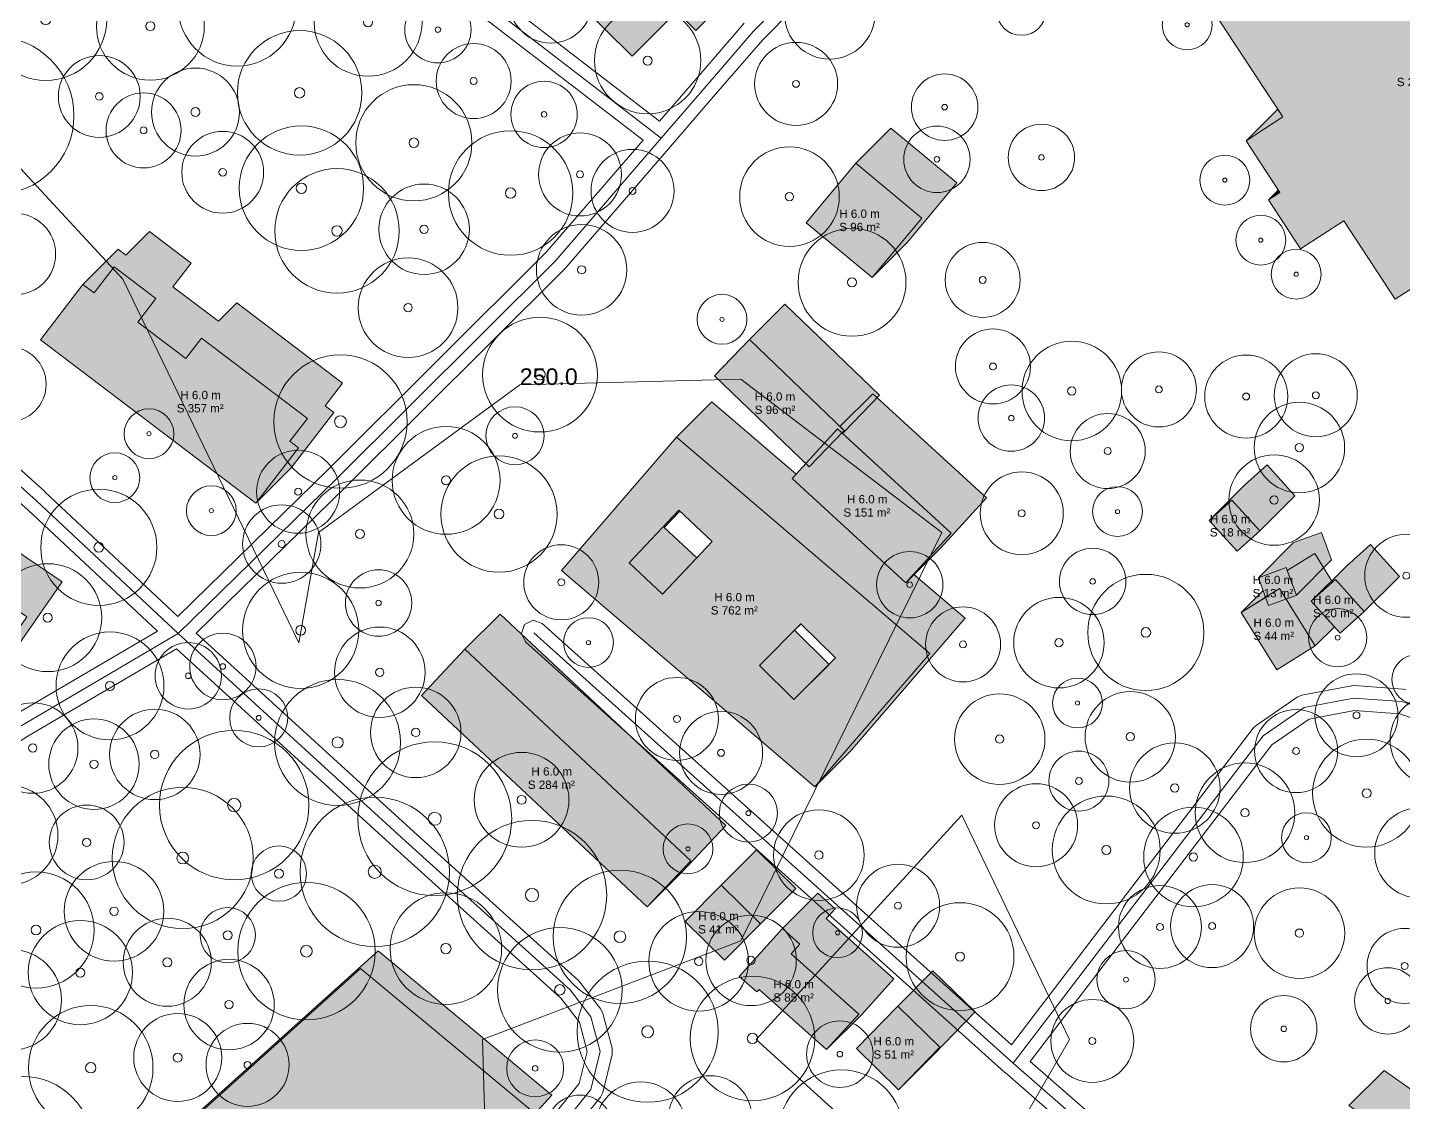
# Model space of a CAD drawing. Header units: metres. Extents: x -7 to 1019, y -7 to 1014.
# Drawn here: x 513.4 to 679.2, y 465.4 to 594.9 of the extents above; entities that cross this region are included whole.
import ezdxf

# ---------------------------------------------------------------- set-up
doc = ezdxf.new("R2010")
doc.units = ezdxf.units.M
doc.header["$MEASUREMENT"] = 0
for name, color, linetype, lineweight, true_color in [('TPX_BUILDING_AREAS_TEXT', 7, 'CONTINUOUS', 0, 0x000000), ('TPX_BUILDING_HEIGHTS_TEXT', 7, 'CONTINUOUS', 0, 0x000000), ('TPX_BUILDINGS', 7, 'CONTINUOUS', 0, 0x000000), ('TPX_BUILDINGS_HATCH', 7, 'CONTINUOUS', 0, 0xf0f0f0), ('TPX_BUILDINGS_SHADOWS_HATCH', 7, 'CONTINUOUS', 0, 0x000000), ('TPX_BUILDINGS_SHADOWS_OUTLINES', 7, 'CONTINUOUS', 0, 0x000000), ('TPX_CONTOUR_LINES_5M', 7, 'CONTINUOUS', 0, 0x969696), ('TPX_CONTOUR_LINES_5M_TEXT', 7, 'CONTINUOUS', 0, 0x000000), ('TPX_ROADS_AXES', 7, 'CONTINUOUS', 0, 0x323232), ('TPX_ROADS_CONTOURS', 7, 'CONTINUOUS', 0, 0x646464), ('TPX_VEGETATION_TREES_INDIVIDUAL', 7, 'CONTINUOUS', 0, 0x136734)]:
    doc.layers.add(name, color=color, linetype=linetype, lineweight=lineweight, true_color=true_color)
doc.styles.add('TPX_TEXTE', font='arial.ttf')

# ---------------------------------------------------------------- blocks, each defined once
blk = doc.blocks.new('TREETR006_CR069')
at = {"layer": 'TPX_VEGETATION_TREES_INDIVIDUAL'}
for radius in [6.91, 0.625]:
    blk.add_circle((0, 0, 0.04), radius, dxfattribs=at)
blk = doc.blocks.new('TREETR005_CR064')
at = {"layer": 'TPX_VEGETATION_TREES_INDIVIDUAL'}
for radius in [6.41, 0.542]:
    blk.add_circle((0, 0, 0.04), radius, dxfattribs=at)
blk = doc.blocks.new('TREETR005_CR060')
at = {"layer": 'TPX_VEGETATION_TREES_INDIVIDUAL'}
for radius in [6, 0.5]:
    blk.add_circle((0, 0, 0.04), radius, dxfattribs=at)
blk = doc.blocks.new('TREETR005_CR049')
at = {"layer": 'TPX_VEGETATION_TREES_INDIVIDUAL'}
for radius in [4.93, 0.458]:
    blk.add_circle((0, 0, 0.04), radius, dxfattribs=at)
blk = doc.blocks.new('TREETR004_CR036')
at = {"layer": 'TPX_VEGETATION_TREES_INDIVIDUAL'}
for radius in [3.61, 0.417]:
    blk.add_circle((0, 0, 0.04), radius, dxfattribs=at)
blk = doc.blocks.new('TREETR006_CR070')
at = {"layer": 'TPX_VEGETATION_TREES_INDIVIDUAL'}
for radius in [7, 0.583]:
    blk.add_circle((0, 0, 0.04), radius, dxfattribs=at)
blk = doc.blocks.new('TREETR003_CR030')
at = {"layer": 'TPX_VEGETATION_TREES_INDIVIDUAL'}
for radius in [3, 0.25]:
    blk.add_circle((0, 0, 0.04), radius, dxfattribs=at)
blk = doc.blocks.new('TREETR004_CR045')
at = {"layer": 'TPX_VEGETATION_TREES_INDIVIDUAL'}
for radius in [4.52, 0.417]:
    blk.add_circle((0, 0, 0.04), radius, dxfattribs=at)
blk = doc.blocks.new('TREETR005_CR057')
at = {"layer": 'TPX_VEGETATION_TREES_INDIVIDUAL'}
for radius in [5.71, 0.542]:
    blk.add_circle((0, 0, 0.04), radius, dxfattribs=at)
blk = doc.blocks.new('TREETR008_CR095')
at = {"layer": 'TPX_VEGETATION_TREES_INDIVIDUAL'}
for radius in [9.5, 0.792]:
    blk.add_circle((0, 0, 0.04), radius, dxfattribs=at)
blk = doc.blocks.new('TREETR004_CR047')
at = {"layer": 'TPX_VEGETATION_TREES_INDIVIDUAL'}
for radius in [4.72, 0.417]:
    blk.add_circle((0, 0, 0.04), radius, dxfattribs=at)
blk = doc.blocks.new('TREETR006_CR074')
at = {"layer": 'TPX_VEGETATION_TREES_INDIVIDUAL'}
for radius in [7.35, 0.625]:
    blk.add_circle((0, 0, 0.04), radius, dxfattribs=at)
blk = doc.blocks.new('TREETR008_CR090')
at = {"layer": 'TPX_VEGETATION_TREES_INDIVIDUAL'}
for radius in [9, 0.792]:
    blk.add_circle((0, 0, 0.04), radius, dxfattribs=at)
blk = doc.blocks.new('TREETR003_CR040')
at = {"layer": 'TPX_VEGETATION_TREES_INDIVIDUAL'}
for radius in [4, 0.333]:
    blk.add_circle((0, 0, 0.04), radius, dxfattribs=at)
blk = doc.blocks.new('TREETR008_CR093')
at = {"layer": 'TPX_VEGETATION_TREES_INDIVIDUAL'}
for radius in [9.27, 0.792]:
    blk.add_circle((0, 0, 0.04), radius, dxfattribs=at)
blk = doc.blocks.new('TREETR004_CR050')
at = {"layer": 'TPX_VEGETATION_TREES_INDIVIDUAL'}
for radius in [5, 0.417]:
    blk.add_circle((0, 0, 0.04), radius, dxfattribs=at)
blk = doc.blocks.new('TREETR006_CR061')
at = {"layer": 'TPX_VEGETATION_TREES_INDIVIDUAL'}
for radius in [6.07, 0.625]:
    blk.add_circle((0, 0, 0.04), radius, dxfattribs=at)
blk = doc.blocks.new('TREETR005_CR063')
at = {"layer": 'TPX_VEGETATION_TREES_INDIVIDUAL'}
for radius in [6.28, 0.542]:
    blk.add_circle((0, 0, 0.04), radius, dxfattribs=at)
blk = doc.blocks.new('TREETR003_CR034')
at = {"layer": 'TPX_VEGETATION_TREES_INDIVIDUAL'}
for radius in [3.43, 0.333]:
    blk.add_circle((0, 0, 0.04), radius, dxfattribs=at)
blk = doc.blocks.new('TREETR005_CR055')
at = {"layer": 'TPX_VEGETATION_TREES_INDIVIDUAL'}
for radius in [5.45, 0.5]:
    blk.add_circle((0, 0, 0.04), radius, dxfattribs=at)
blk = doc.blocks.new('TREETR006_CR075')
at = {"layer": 'TPX_VEGETATION_TREES_INDIVIDUAL'}
for radius in [7.5, 0.625]:
    blk.add_circle((0, 0, 0.04), radius, dxfattribs=at)
blk = doc.blocks.new('TREETR007_CR083')
at = {"layer": 'TPX_VEGETATION_TREES_INDIVIDUAL'}
for radius in [8.28, 0.708]:
    blk.add_circle((0, 0, 0.04), radius, dxfattribs=at)
blk = doc.blocks.new('TREETR007_CR080')
at = {"layer": 'TPX_VEGETATION_TREES_INDIVIDUAL'}
for radius in [8.03, 0.708]:
    blk.add_circle((0, 0, 0.04), radius, dxfattribs=at)
blk = doc.blocks.new('TREETR005_CR045')
at = {"layer": 'TPX_VEGETATION_TREES_INDIVIDUAL'}
for radius in [4.5, 0.5]:
    blk.add_circle((0, 0, 0.04), radius, dxfattribs=at)
blk = doc.blocks.new('TREETR007_CR071')
at = {"layer": 'TPX_VEGETATION_TREES_INDIVIDUAL'}
for radius in [7.09, 0.708]:
    blk.add_circle((0, 0, 0.04), radius, dxfattribs=at)
blk = doc.blocks.new('TREETR005_CR053')
at = {"layer": 'TPX_VEGETATION_TREES_INDIVIDUAL'}
for radius in [5.3, 0.542]:
    blk.add_circle((0, 0, 0.04), radius, dxfattribs=at)
blk = doc.blocks.new('TREETR007_CR076')
at = {"layer": 'TPX_VEGETATION_TREES_INDIVIDUAL'}
for radius in [7.59, 0.667]:
    blk.add_circle((0, 0, 0.04), radius, dxfattribs=at)
blk = doc.blocks.new('TREETR005_CR065')
at = {"layer": 'TPX_VEGETATION_TREES_INDIVIDUAL'}
for radius in [6.5, 0.542]:
    blk.add_circle((0, 0, 0.04), radius, dxfattribs=at)
blk = doc.blocks.new('TREETR005_CR033')
at = {"layer": 'TPX_VEGETATION_TREES_INDIVIDUAL'}
for radius in [3.33, 0.542]:
    blk.add_circle((0, 0, 0.04), radius, dxfattribs=at)
blk = doc.blocks.new('TREETR003_CR035')
at = {"layer": 'TPX_VEGETATION_TREES_INDIVIDUAL'}
for radius in [3.5, 0.292]:
    blk.add_circle((0, 0, 0.04), radius, dxfattribs=at)
blk = doc.blocks.new('TREETR004_CR049')
at = {"layer": 'TPX_VEGETATION_TREES_INDIVIDUAL'}
for radius in [4.89, 0.417]:
    blk.add_circle((0, 0, 0.04), radius, dxfattribs=at)
blk = doc.blocks.new('TREETR006_CR067')
at = {"layer": 'TPX_VEGETATION_TREES_INDIVIDUAL'}
for radius in [6.72, 0.625]:
    blk.add_circle((0, 0, 0.04), radius, dxfattribs=at)
blk = doc.blocks.new('TREETR007_CR085')
at = {"layer": 'TPX_VEGETATION_TREES_INDIVIDUAL'}
for radius in [8.5, 0.708]:
    blk.add_circle((0, 0, 0.04), radius, dxfattribs=at)

msp = doc.modelspace()

# ---------------------------------------------------------------- hatches: boundary and pattern name
at = {"layer": 'TPX_BUILDINGS_HATCH'}
for points in [[(657.15, 608.61), (651.12, 604.68), (660.05, 591.12), (664.62, 584.15), (660.18, 581.27), (664.26, 575.04), (662.89, 574.16), (666.76, 568.26), (671.96, 571.64), (678.17, 562.18), (686.61, 567.67), (696.33, 552.86), (707.1, 559.88), (698.25, 573.46), (704.09, 576.44), (701.51, 581.36), (705.26, 585.68), (701.05, 592.94), (701.16, 593.64), (692.12, 607.4), (689.2, 608.56), (679.25, 622.93), (677.34, 621.69), (673.52, 627.51), (653.87, 614.79), (657.15, 608.61)], [(585.27, 603.59), (579.64, 597.98), (586.22, 591.46), (591.6, 596.83), (593.9, 594.56), (600.35, 600.99), (594.58, 606.73), (590.62, 602.77), (588.8, 604.57), (586.55, 602.32), (585.27, 603.59)], [(613.15, 578.57), (607.2, 571.41), (615.15, 564.81), (621.1, 571.97), (613.15, 578.57)], [(520.04, 563.95), (514.94, 557.29), (540.88, 537.61), (546.01, 544.3), (544.96, 545.09), (547.08, 547.84), (534.33, 557.51), (532.44, 555.05), (526.65, 559.44), (528.83, 562.28), (523.81, 566.1), (521.38, 562.94), (520.04, 563.95)], [(600.36, 557.34), (596.15, 552.95), (607.55, 542), (611.75, 546.38), (600.36, 557.34)], [(610.96, 546.56), (605.48, 540.59), (619.19, 528.03), (624.66, 534.01), (610.96, 546.56)], [(658.47, 537.99), (655.76, 535.55), (659.11, 531.83), (661.83, 534.28), (658.47, 537.99)], [(665.02, 529.86), (661.67, 528.63), (662.89, 525.31), (666.25, 526.53), (665.02, 529.86)], [(664.22, 527.33), (659.58, 524.44), (663.88, 517.53), (668.53, 520.42), (664.22, 527.33)], [(670.95, 528.41), (668.05, 525.8), (671.53, 521.95), (674.42, 524.56), (670.95, 528.41)], [(566.07, 520.02), (560.83, 514.47), (588.04, 489.01), (593.28, 494.56), (566.07, 520.02)], [(596.95, 491.61), (592.6, 487.22), (597.33, 482.58), (601.68, 486.96), (596.95, 491.61)], [(604.33, 486.39), (599.12, 480.62), (601.22, 478.75), (601.5, 479.06), (609.65, 471.8), (613.51, 476.07), (605.36, 483.34), (606.43, 484.52), (604.33, 486.39)], [(532.29, 462.51), (509.34, 439.54), (529.64, 419.16), (533.24, 423.1), (537.42, 419.3), (542.61, 424.41), (538.66, 427.3), (559.14, 447.27), (555.4, 451.53), (565.5, 462.89), (570.15, 459.55), (574.42, 464.18), (553.48, 481.59), (532.29, 462.51)], [(618.21, 477.05), (613.23, 471.92), (618.31, 466.96), (623.3, 472.1), (618.21, 477.05)]]:
    msp.add_hatch(color=256, dxfattribs=at).paths.add_polyline_path(points)
h = msp.add_hatch(color=256, dxfattribs=at)
h.paths.add_polyline_path([(591.55, 545.58), (577.69, 529.51), (608.24, 503.45), (622.08, 519.53), (591.55, 545.58)])
h.paths.add_polyline_path([(585.84, 530.44), (591.82, 536.78), (595.87, 533.01), (589.88, 526.66), (585.84, 530.44)], flags=16)
h.paths.add_polyline_path([(601.54, 518.07), (606.55, 523.09), (610.71, 518.99), (605.71, 513.96), (601.54, 518.07)], flags=16)
at = {"layer": 'TPX_BUILDINGS_SHADOWS_HATCH'}
for points in [[(664, 585.09), (662.02, 588.11), (664, 585.09), (664, 585.09)], [(664, 585.09), (660.18, 581.27), (664.62, 584.15), (664, 585.09)], [(617.39, 582.81), (613.15, 578.57), (621.1, 571.97), (615.15, 564.81), (619.39, 569.05), (625.34, 576.21), (617.39, 582.81)], [(664.07, 575.34), (662.89, 574.16), (664.26, 575.04), (664.07, 575.34)], [(524.28, 568.2), (520.04, 563.95), (521.38, 562.94), (523.81, 566.1), (528.83, 562.28), (526.65, 559.44), (532.44, 555.05), (534.33, 557.51), (547.08, 547.84), (544.96, 545.09), (546.01, 544.3), (540.88, 537.61), (545.12, 541.86), (550.25, 548.54), (549.21, 549.34), (551.32, 552.08), (538.57, 561.75), (536.36, 559.54), (530.89, 563.68), (533.07, 566.53), (528.05, 570.34), (525.21, 567.49), (524.28, 568.2)], [(604.6, 561.58), (600.36, 557.34), (611.75, 546.38), (611.48, 546.09), (611.56, 546.01), (611.79, 546.24), (616, 550.62), (604.6, 561.58)], [(615.2, 550.81), (611.25, 546.86), (611.75, 546.38), (611.48, 546.09), (624.66, 534.01), (619.19, 528.03), (623.43, 532.27), (628.9, 538.25), (615.2, 550.81)], [(492.76, 549.13), (488.52, 544.89), (495.81, 539.91), (493.15, 536.07), (498.52, 532.4), (499.94, 534.46), (503.93, 531.72), (501.94, 528.82), (506.71, 525.55), (508.05, 527.5), (513.28, 523.92), (507.46, 515.5), (511.71, 519.74), (517.52, 528.16), (512.29, 531.74), (510.6, 530.04), (506.18, 533.06), (508.17, 535.97), (504.18, 538.7), (502.38, 536.9), (497.39, 540.32), (500.05, 544.16), (492.76, 549.13)], [(595.8, 549.82), (591.55, 545.58), (622.08, 519.53), (608.24, 503.45), (612.48, 507.7), (626.33, 523.77), (620.13, 529.06), (619.19, 528.03), (605.48, 540.59), (605.98, 541.13), (595.8, 549.82)], [(660, 539.79), (655.76, 535.55), (658.47, 537.99), (661.83, 534.28), (666.07, 538.52), (662.72, 542.23), (660, 539.79)], [(591.82, 536.78), (585.84, 530.44), (589.88, 526.66), (593.99, 531.02), (590.08, 534.69), (591.95, 536.66), (591.82, 536.78)], [(665.91, 532.88), (661.67, 528.63), (665.02, 529.86), (666.25, 526.53), (670.49, 530.78), (669.26, 534.1), (665.91, 532.88)], [(672.29, 530.04), (668.05, 525.8), (670.95, 528.41), (674.42, 524.56), (678.67, 528.81), (675.19, 532.66), (672.29, 530.04)], [(666.25, 526.53), (665, 526.08), (668.53, 520.42), (670.83, 522.72), (668.05, 525.8), (670.62, 528.12), (668.46, 531.57), (665.15, 529.51), (666.25, 526.53)], [(662.24, 527.09), (659.58, 524.44), (662.53, 526.28), (662.24, 527.09)], [(570.32, 524.26), (566.07, 520.02), (593.28, 494.56), (588.04, 489.01), (592.28, 493.25), (597.52, 498.8), (570.32, 524.26)], [(606.55, 523.09), (601.54, 518.07), (605.71, 513.96), (609.94, 518.21), (605.78, 522.31), (606.56, 523.08), (606.55, 523.09)], [(601.19, 495.85), (596.95, 491.61), (601.68, 486.96), (597.33, 482.58), (601.57, 486.82), (605.93, 491.2), (601.19, 495.85)], [(608.57, 490.63), (604.33, 486.39), (606.43, 484.52), (605.36, 483.34), (613.51, 476.07), (609.65, 471.8), (613.89, 476.04), (617.75, 480.31), (609.6, 487.58), (610.67, 488.76), (608.57, 490.63)], [(534.41, 464.63), (532.29, 462.51), (553.48, 481.59), (574.42, 464.18), (570.15, 459.55), (572.27, 461.67), (576.54, 466.31), (555.6, 483.71), (534.41, 464.63)], [(622.46, 481.29), (618.21, 477.05), (623.3, 472.1), (618.31, 466.96), (622.55, 471.21), (627.55, 476.34), (622.46, 481.29)], [(601.5, 479.06), (601.22, 478.75), (601.52, 479.05), (601.5, 479.06)], [(676.81, 469.29), (672.57, 465.05), (685.86, 455.68), (677.33, 443.71), (681.57, 447.95), (690.1, 459.92), (676.81, 469.29)]]:
    msp.add_hatch(color=256, dxfattribs=at).paths.add_polyline_path(points)

# ---------------------------------------------------------------- linework, layer by layer
at = {"layer": 'TPX_BUILDINGS', "elevation": 0.04}
msp.add_lwpolyline([(651.12, 604.68), (660.05, 591.12), (664.62, 584.15), (660.18, 581.27), (664.26, 575.04), (662.89, 574.16), (666.76, 568.26), (671.96, 571.64), (678.17, 562.18), (686.61, 567.67), (696.33, 552.86), (707.1, 559.88), (698.25, 573.46), (704.09, 576.44), (701.51, 581.36), (705.26, 585.68), (701.05, 592.94), (701.16, 593.64), (692.12, 607.4)], dxfattribs=at)
for points in [[(585.27, 603.59), (579.64, 597.98), (586.22, 591.46), (591.6, 596.83), (593.9, 594.56), (600.35, 600.99), (594.58, 606.73), (590.62, 602.77), (588.8, 604.57), (586.55, 602.32)], [(613.15, 578.57), (607.2, 571.41), (615.15, 564.81), (621.1, 571.97)], [(520.04, 563.95), (514.94, 557.29), (540.88, 537.61), (546.01, 544.3), (544.96, 545.09), (547.08, 547.84), (534.33, 557.51), (532.44, 555.05), (526.65, 559.44), (528.83, 562.28), (523.81, 566.1), (521.38, 562.94)], [(600.36, 557.34), (596.15, 552.95), (607.55, 542), (611.75, 546.38)], [(591.55, 545.58), (577.69, 529.51), (608.24, 503.45), (622.08, 519.53)], [(610.96, 546.56), (605.48, 540.59), (619.19, 528.03), (624.66, 534.01)], [(658.47, 537.99), (655.76, 535.55), (659.11, 531.83), (661.83, 534.28)], [(585.84, 530.44), (591.82, 536.78), (595.87, 533.01), (589.88, 526.66)], [(665.02, 529.86), (661.67, 528.63), (662.89, 525.31), (666.25, 526.53)], [(664.22, 527.33), (659.58, 524.44), (663.88, 517.53), (668.53, 520.42)], [(670.95, 528.41), (668.05, 525.8), (671.53, 521.95), (674.42, 524.56)], [(601.54, 518.07), (606.55, 523.09), (610.71, 518.99), (605.71, 513.96)], [(566.07, 520.02), (560.83, 514.47), (588.04, 489.01), (593.28, 494.56)], [(596.95, 491.61), (592.6, 487.22), (597.33, 482.58), (601.68, 486.96)], [(604.33, 486.39), (599.12, 480.62), (601.22, 478.75), (601.5, 479.06), (609.65, 471.8), (613.51, 476.07), (605.36, 483.34), (606.43, 484.52)], [(532.29, 462.51), (509.34, 439.54), (529.64, 419.16), (533.24, 423.1), (537.42, 419.3), (542.61, 424.41), (538.66, 427.3), (559.14, 447.27), (555.4, 451.53), (565.5, 462.89), (570.15, 459.55), (574.42, 464.18), (553.48, 481.59)], [(618.21, 477.05), (613.23, 471.92), (618.31, 466.96), (623.3, 472.1)]]:
    msp.add_lwpolyline(points, close=True, dxfattribs=at)
at = {"layer": 'TPX_BUILDINGS_SHADOWS_OUTLINES', "elevation": 0.04}
for points in [[(664, 585.09), (662.02, 588.11), (664, 585.09)], [(664, 585.09), (660.18, 581.27), (664.62, 584.15)], [(617.39, 582.81), (613.15, 578.57), (621.1, 571.97), (615.15, 564.81), (619.39, 569.05), (625.34, 576.21)], [(664.07, 575.34), (662.89, 574.16), (664.26, 575.04)], [(524.28, 568.2), (520.04, 563.95), (521.38, 562.94), (523.81, 566.1), (528.83, 562.28), (526.65, 559.44), (532.44, 555.05), (534.33, 557.51), (547.08, 547.84), (544.96, 545.09), (546.01, 544.3), (540.88, 537.61), (545.12, 541.86), (550.25, 548.54), (549.21, 549.34), (551.32, 552.08), (538.57, 561.75), (536.36, 559.54), (530.89, 563.68), (533.07, 566.53), (528.05, 570.34), (525.21, 567.49)], [(604.6, 561.58), (600.36, 557.34), (611.75, 546.38), (611.48, 546.09), (611.56, 546.01), (611.79, 546.24), (616, 550.62)], [(615.2, 550.81), (611.25, 546.86), (611.75, 546.38), (611.48, 546.09), (624.66, 534.01), (619.19, 528.03), (623.43, 532.27), (628.9, 538.25)], [(492.76, 549.13), (488.52, 544.89), (495.81, 539.91), (493.15, 536.07), (498.52, 532.4), (499.94, 534.46), (503.93, 531.72), (501.94, 528.82), (506.71, 525.55), (508.05, 527.5), (513.28, 523.92), (507.46, 515.5), (511.71, 519.74), (517.52, 528.16), (512.29, 531.74), (510.6, 530.04), (506.18, 533.06), (508.17, 535.97), (504.18, 538.7), (502.38, 536.9), (497.39, 540.32), (500.05, 544.16)], [(595.8, 549.82), (591.55, 545.58), (622.08, 519.53), (608.24, 503.45), (612.48, 507.7), (626.33, 523.77), (620.13, 529.06), (619.19, 528.03), (605.48, 540.59), (605.98, 541.13)], [(660, 539.79), (655.76, 535.55), (658.47, 537.99), (661.83, 534.28), (666.07, 538.52), (662.72, 542.23)], [(591.82, 536.78), (585.84, 530.44), (589.88, 526.66), (593.99, 531.02), (590.08, 534.69), (591.95, 536.66)], [(665.91, 532.88), (661.67, 528.63), (665.02, 529.86), (666.25, 526.53), (670.49, 530.78), (669.26, 534.1)], [(672.29, 530.04), (668.05, 525.8), (670.95, 528.41), (674.42, 524.56), (678.67, 528.81), (675.19, 532.66)], [(666.25, 526.53), (665, 526.08), (668.53, 520.42), (670.83, 522.72), (668.05, 525.8), (670.62, 528.12), (668.46, 531.57), (665.15, 529.51)], [(662.24, 527.09), (659.58, 524.44), (662.53, 526.28)], [(570.32, 524.26), (566.07, 520.02), (593.28, 494.56), (588.04, 489.01), (592.28, 493.25), (597.52, 498.8)], [(606.55, 523.09), (601.54, 518.07), (605.71, 513.96), (609.94, 518.21), (605.78, 522.31), (606.56, 523.08)], [(601.19, 495.85), (596.95, 491.61), (601.68, 486.96), (597.33, 482.58), (601.57, 486.82), (605.93, 491.2)], [(608.57, 490.63), (604.33, 486.39), (606.43, 484.52), (605.36, 483.34), (613.51, 476.07), (609.65, 471.8), (613.89, 476.04), (617.75, 480.31), (609.6, 487.58), (610.67, 488.76)], [(534.41, 464.63), (532.29, 462.51), (553.48, 481.59), (574.42, 464.18), (570.15, 459.55), (572.27, 461.67), (576.54, 466.31), (555.6, 483.71)], [(622.46, 481.29), (618.21, 477.05), (623.3, 472.1), (618.31, 466.96), (622.55, 471.21), (627.55, 476.34)], [(601.5, 479.06), (601.22, 478.75), (601.52, 479.05)], [(676.81, 469.29), (672.57, 465.05), (685.86, 455.68), (677.33, 443.71), (681.57, 447.95), (690.1, 459.92)]]:
    msp.add_lwpolyline(points, close=True, dxfattribs=at)
at = {"layer": 'TPX_CONTOUR_LINES_5M', "elevation": 0.05}
for points in [[(440.45, 0), (440.45, 15.26), (450.7, 45.78), (492.77, 114.35), (553.72, 137.33), (626.64, 228.89), (599.31, 241.01), (546.04, 238.88), (515.56, 289.93), (548.4, 350.97), (569.95, 412), (568.2, 473.04), (599.31, 484.9), (623.51, 534.08), (599.31, 552.56), (572.67, 551.86), (548.44, 534.08), (546.04, 520.8), (524.83, 564.6), (492.77, 599.29), (439.49, 618.67), (412.86, 611.01), (402.88, 564.6), (332.95, 499.16)], [(625.95, 500.03), (601.15, 473.04), (625.95, 450.54), (638.91, 473.04), (625.95, 500.03)]]:
    msp.add_lwpolyline(points, dxfattribs=at)
at = {"layer": 'TPX_ROADS_AXES', "elevation": 0.03}
for points in [[(545.31, 615.74), (561.91, 602.97), (589.71, 581.58)], [(547.33, 424.94), (581.22, 467.01), (582.36, 471.59), (581.25, 475.77), (578.74, 479.01), (558.91, 496.93), (531.52, 521.91), (550.67, 540.64), (577, 566.87), (589.71, 581.58), (595.13, 587.85), (600.85, 594.46), (612.09, 605.86)], [(847.83, 555.99), (840.16, 564.85), (814.86, 589.1), (811.06, 591.01), (807, 590.9), (803.45, 588.96), (777.64, 571.06), (764.29, 559.45), (741.11, 536.92), (723.75, 519.25), (712.42, 506.52), (709.52, 505.54), (706.33, 505.11), (702.51, 505.72), (678.96, 513.74), (673.18, 514.15), (667.2, 513.03), (662.24, 509.61), (632.13, 470.16)], [(531.52, 521.91), (514.44, 537.9), (499.84, 550.98)], [(411.28, 354.54), (413.41, 363.04), (412.84, 377.57), (417.49, 420.09), (420.82, 430.29), (425.68, 439.4), (434.06, 453.83), (440.26, 462.8), (448.15, 469.08), (455.61, 474.03), (489.45, 496.01), (501.69, 503.83), (512.6, 510.82), (531.52, 521.91)], [(632.13, 470.16), (574.37, 522.02)], [(632.13, 470.16), (680.29, 428.14), (684.46, 425.29), (688.63, 422.44)]]:
    msp.add_lwpolyline(points, dxfattribs=at)
at = {"layer": 'TPX_ROADS_CONTOURS', "elevation": 0.03}
for points in [[(548.52, 424.02), (582.39, 466.07), (582.68, 466.65), (583.82, 471.23), (583.81, 471.98), (582.7, 476.16), (582.44, 476.69), (579.93, 479.93), (579.75, 480.12), (559.92, 498.04), (533.7, 521.95), (551.73, 539.58), (578.06, 565.81), (578.13, 565.89), (590.84, 580.6), (596.27, 586.87), (601.96, 593.44), (613.07, 604.72)], [(599.72, 595.44), (594, 588.83), (589.5, 583.63), (562.83, 604.16)], [(561, 601.78), (587.53, 581.36), (575.9, 567.89), (549.62, 541.71), (531.49, 523.99), (515.46, 538.99), (515.44, 539.02), (500.85, 552.1)], [(498.84, 549.87), (513.42, 536.79), (529.03, 522.19), (511.84, 512.11)], [(679.45, 515.16), (679.07, 515.23), (673.29, 515.65), (672.91, 515.63), (666.92, 514.5), (666.34, 514.26), (661.39, 510.84), (661.04, 510.52), (631.92, 472.36), (575.37, 523.14), (574.28, 523.52), (573.25, 523.02), (572.87, 521.94), (573.36, 520.91), (631.13, 469.05), (631.14, 469.03), (679.3, 427.01)], [(441.37, 461.77), (449.04, 467.87), (456.43, 472.78), (490.26, 494.75), (502.49, 502.57), (513.38, 509.54), (531.32, 520.06), (557.9, 495.82), (577.64, 477.98), (579.88, 475.09), (580.81, 471.58), (579.85, 467.7), (546.16, 425.88)], [(681.21, 429.33), (634.17, 470.37), (663.28, 508.51), (667.79, 511.61), (673.27, 512.64), (678.66, 512.25), (702.02, 504.3)]]:
    msp.add_lwpolyline(points, dxfattribs=at)

# ---------------------------------------------------------------- block references
at = {"layer": 'TPX_VEGETATION_TREES_INDIVIDUAL'}
for name, p in [('TREETR007_CR071', (538.62, 597.36, 0.04)), ('TREETR006_CR074', (515.55, 595.89, 0.04)), ('TREETR005_CR065', (554.4, 595.55, 0.04)), ('TREETR004_CR050', (576.4, 598.04, 0.04)), ('TREETR005_CR055', (610.02, 596.56, 0.04)), ('TREETR005_CR065', (528.16, 595.08, 0.04)), ('TREETR003_CR040', (562.81, 594.66, 0.04)), ('TREETR003_CR030', (633.11, 596.98, 0.04)), ('TREETR005_CR064', (588.08, 590.94, 0.04)), ('TREETR003_CR030', (653.09, 595.25, 0.04)), ('TREETR008_CR095', (509.46, 584.3, 0.04)), ('TREETR006_CR075', (546.15, 587.05, 0.04)), ('TREETR004_CR045', (567.12, 588.47, 0.04)), ('TREETR004_CR050', (605.97, 588.13, 0.04)), ('TREETR005_CR049', (522.01, 586.61, 0.04)), ('TREETR005_CR053', (533.6, 584.73, 0.04)), ('TREETR003_CR040', (623.87, 585.32, 0.04)), ('TREETR004_CR045', (527.34, 582.53, 0.04)), ('TREETR006_CR070', (559.91, 581.03, 0.04)), ('TREETR003_CR040', (575.6, 584.45, 0.04)), ('TREETR005_CR049', (536.88, 577.48, 0.04)), ('TREETR006_CR075', (546.36, 575.56, 0.04)), ('TREETR006_CR075', (571.57, 574.98, 0.04)), ('TREETR004_CR050', (579.93, 577.22, 0.04)), ('TREETR003_CR040', (622.94, 579.04, 0.04)), ('TREETR003_CR040', (635.53, 579.27, 0.04)), ('TREETR005_CR060', (605.17, 574.54, 0.04)), ('TREETR004_CR050', (586.26, 575.24, 0.04)), ('TREETR003_CR030', (657.63, 576.53, 0.04)), ('TREETR006_CR075', (550.65, 570.42, 0.04)), ('TREETR005_CR055', (561.15, 570.61, 0.04)), ('TREETR004_CR049', (511.86, 567.63, 0.04)), ('TREETR003_CR030', (661.96, 569.3, 0.04)), ('TREETR005_CR055', (580.13, 565.73, 0.04)), ('TREETR005_CR065', (612.71, 564.23, 0.04)), ('TREETR004_CR045', (628.45, 564.52, 0.04)), ('TREETR005_CR060', (559.22, 561.17, 0.04)), ('TREETR003_CR030', (666.23, 565.2, 0.04)), ('TREETR003_CR030', (597.04, 559.77, 0.04)), ('TREETR006_CR069', (575.11, 553.11, 0.04)), ('TREETR004_CR045', (629.69, 554.09, 0.04)), ('TREETR005_CR060', (639.19, 551.13, 0.04)), ('TREETR004_CR045', (511.09, 551.95, 0.04)), ('TREETR007_CR080', (551.07, 547.45, 0.04)), ('TREETR004_CR045', (649.68, 551.32, 0.04)), ('TREETR004_CR050', (660.2, 550.47, 0.04)), ('TREETR004_CR050', (668.59, 550.62, 0.04)), ('TREETR003_CR040', (631.9, 547.87, 0.04)), ('TREETR003_CR030', (528, 545.99, 0.04)), ('TREETR003_CR035', (572.1, 545.74, 0.04)), ('TREETR005_CR055', (666.61, 544.32, 0.04)), ('TREETR004_CR045', (643.52, 543.9, 0.04)), ('TREETR005_CR065', (563.8, 540.37, 0.04)), ('TREETR004_CR050', (545.97, 539, 0.04)), ('TREETR003_CR030', (523.89, 540.69, 0.04)), ('TREETR006_CR070', (570.17, 536.31, 0.04)), ('TREETR005_CR055', (663.57, 538, 0.04)), ('TREETR004_CR050', (633.16, 536.4, 0.04)), ('TREETR006_CR070', (521.95, 532.3, 0.04)), ('TREETR003_CR030', (535.51, 536.72, 0.04)), ('TREETR005_CR065', (553.41, 533.91, 0.04)), ('TREETR003_CR030', (644.7, 536.61, 0.04)), ('TREETR004_CR047', (543.99, 532.7, 0.04)), ('TREETR004_CR050', (679.49, 528.88, 0.04)), ('TREETR004_CR045', (577.67, 528.09, 0.04)), ('TREETR003_CR040', (641.7, 528.2, 0.04)), ('TREETR003_CR040', (619.66, 527.8, 0.04)), ('TREETR005_CR065', (515.8, 523.83, 0.04)), ('TREETR006_CR070', (546.27, 522.3, 0.04)), ('TREETR003_CR040', (555.66, 525.6, 0.04)), ('TREETR006_CR070', (648.11, 522.05, 0.04)), ('TREETR005_CR055', (637.64, 520.82, 0.04)), ('TREETR004_CR045', (626.09, 520.61, 0.04)), ('TREETR003_CR035', (671.22, 521.42, 0.04)), ('TREETR005_CR055', (555.81, 517.25, 0.04)), ('TREETR003_CR030', (580.95, 520.83, 0.04)), ('TREETR005_CR065', (523.3, 515.61, 0.04)), ('TREETR003_CR040', (532.73, 516.83, 0.04)), ('TREETR003_CR040', (536.9, 517.95, 0.04)), ('TREETR003_CR030', (680.76, 516.37, 0.04)), ('TREETR007_CR076', (550.72, 508.8, 0.04)), ('TREETR004_CR050', (591.61, 511.63, 0.04)), ('TREETR003_CR030', (639.87, 513.55, 0.04)), ('TREETR004_CR050', (673.49, 512.07, 0.04)), ('TREETR003_CR035', (541.22, 511.76, 0.04)), ('TREETR005_CR055', (560.14, 510.01, 0.04)), ('TREETR005_CR055', (630.5, 509.2, 0.04)), ('TREETR005_CR055', (646.24, 509.48, 0.04)), ('TREETR005_CR055', (682.99, 509.1, 0.04)), ('TREETR005_CR055', (513.99, 508.13, 0.04)), ('TREETR005_CR055', (528.7, 507.36, 0.04)), ('TREETR004_CR050', (596.93, 507.55, 0.04)), ('TREETR004_CR050', (666.22, 507.76, 0.04)), ('TREETR005_CR055', (521.37, 506.18, 0.04)), ('TREETR008_CR090', (538.26, 501.26, 0.04)), ('TREETR005_CR065', (674.71, 502.69, 0.04)), ('TREETR008_CR093', (562.43, 499.61, 0.04)), ('TREETR005_CR057', (572.89, 501.89, 0.04)), ('TREETR004_CR036', (640.04, 504.15, 0.04)), ('TREETR005_CR055', (651.6, 503.31, 0.04)), ('TREETR005_CR060', (660.06, 500.33, 0.04)), ('TREETR005_CR060', (511.03, 497.64, 0.04)), ('TREETR007_CR085', (532.07, 494.88, 0.04)), ('TREETR003_CR035', (600.22, 500.29, 0.04)), ('TREETR004_CR050', (634.89, 498.83, 0.04)), ('TREETR005_CR065', (643.34, 495.85, 0.04)), ('TREETR005_CR045', (520.49, 496.76, 0.04)), ('TREETR008_CR090', (555.2, 493.21, 0.04)), ('TREETR005_CR060', (653.85, 495, 0.04)), ('TREETR005_CR055', (681.14, 495.49, 0.04)), ('TREETR008_CR090', (574.15, 490.42, 0.04)), ('TREETR005_CR055', (608.71, 495.23, 0.04)), ('TREETR003_CR030', (667.46, 497.33, 0.04)), ('TREETR003_CR030', (592.94, 495.99, 0.04)), ('TREETR005_CR033', (543.65, 493, 0.04)), ('TREETR005_CR060', (523.79, 488.47, 0.04)), ('TREETR004_CR050', (618.26, 489.13, 0.04)), ('TREETR006_CR070', (514.38, 486.21, 0.04)), ('TREETR007_CR080', (584.74, 485.39, 0.04)), ('TREETR007_CR083', (546.97, 483.66, 0.04)), ('TREETR004_CR050', (649.81, 486.57, 0.04)), ('TREETR004_CR050', (656.1, 486.68, 0.04)), ('TREETR005_CR055', (666.62, 485.83, 0.04)), ('TREETR006_CR067', (563.77, 483.97, 0.04)), ('TREETR005_CR065', (625.72, 483, 0.04)), ('TREETR005_CR053', (530.2, 482.32, 0.04)), ('TREETR005_CR033', (537.49, 485.58, 0.04)), ('TREETR005_CR060', (594.24, 482.43, 0.04)), ('TREETR005_CR055', (600.54, 482.55, 0.04)), ('TREETR003_CR030', (610.97, 485.87, 0.04)), ('TREETR005_CR063', (519.72, 481.08, 0.04)), ('TREETR006_CR075', (577.5, 479, 0.04)), ('TREETR004_CR045', (679.29, 481.88, 0.04)), ('TREETR006_CR061', (511.38, 477.8, 0.04)), ('TREETR005_CR055', (537.64, 477.23, 0.04)), ('TREETR007_CR085', (588.09, 473.96, 0.04)), ('TREETR003_CR035', (645.72, 480.23, 0.04)), ('TREETR003_CR040', (677.26, 477.67, 0.04)), ('TREETR006_CR075', (600.71, 473.15, 0.04)), ('TREETR004_CR050', (641.66, 472.84, 0.04)), ('TREETR003_CR040', (664.73, 474.31, 0.04)), ('TREETR006_CR075', (520.98, 469.62, 0.04)), ('TREETR005_CR053', (531.46, 470.85, 0.04)), ('TREETR004_CR050', (539.87, 469.96, 0.04)), ('TREETR003_CR040', (611.24, 471.25, 0.04)), ('TREETR003_CR034', (574.53, 469.54, 0.04)), ('TREETR006_CR075', (611.41, 461.85, 0.04)), ('TREETR007_CR085', (512.75, 460.07, 0.04)), ('TREETR005_CR055', (587.25, 462.46, 0.04)), ('TREETR004_CR050', (595.63, 463.66, 0.04)), ('TREETR003_CR040', (579.9, 462.33, 0.04))]:
    msp.add_blockref(name, p, dxfattribs=at)

# ---------------------------------------------------------------- texts
at = {"layer": 'TPX_BUILDING_AREAS_TEXT', "style": 'TPX_TEXTE'}
for s, p in [('S 2231 m²', (678.35, 587.86, 0.05)), ('S 96 m²', (611.17, 570.39, 0.05)), ('S 357 m²', (531.34, 548.55, 0.05)), ('S 96 m²', (600.98, 548.37, 0.05)), ('S 151 m²', (611.67, 536, 0.05)), ('S 18 m²', (655.82, 533.61, 0.05)), ('S 13 m²', (660.98, 526.28, 0.05)), ('S 762 m²', (595.69, 524.21, 0.05)), ('S 20 m²', (668.26, 523.88, 0.05)), ('S 44 m²', (661.08, 521.13, 0.05)), ('S 284 m²', (573.65, 503.21, 0.05)), ('S 41 m²', (594.17, 485.79, 0.05)), ('S 85 m²', (603.22, 477.58, 0.05)), ('S 51 m²', (615.29, 470.71, 0.05))]:
    msp.add_text(s, height=1, dxfattribs=at).set_placement(p)
at = {"layer": 'TPX_BUILDING_HEIGHTS_TEXT', "style": 'TPX_TEXTE'}
for p in [(611.17, 571.99, 0.05), (531.77, 550.15, 0.05), (600.98, 549.97, 0.05), (612.1, 537.6, 0.05), (655.82, 535.21, 0.05), (660.98, 527.88, 0.05), (596.11, 525.81, 0.05), (668.26, 525.48, 0.05), (661.08, 522.73, 0.05), (574.08, 504.81, 0.05), (594.17, 487.39, 0.05), (603.22, 479.18, 0.05), (615.29, 472.31, 0.05)]:
    msp.add_text('H 6.0 m', height=1, dxfattribs=at).set_placement(p)
at = {"layer": 'TPX_CONTOUR_LINES_5M_TEXT', "style": 'TPX_TEXTE'}
msp.add_text('250.0', height=2, dxfattribs=at).set_placement((572.67, 551.86, 0.05))

doc.saveas('drawing.dxf')
